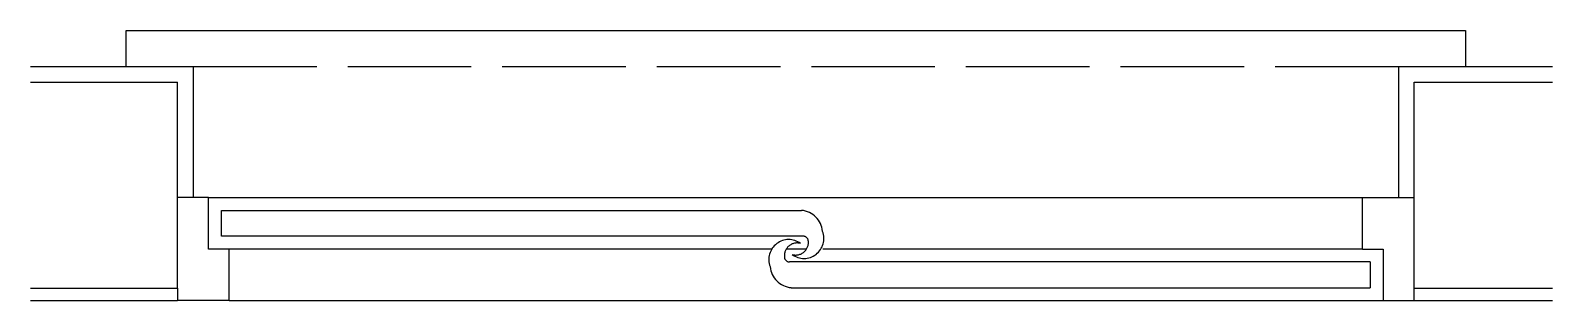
# Model space of a CAD drawing. Header units: millimetres. Extents: x -126 to 22, y 1371 to 1397.
import ezdxf

# ---------------------------------------------------------------- set-up
doc = ezdxf.new("R2010")
doc.units = ezdxf.units.MM
doc.linetypes.add('ACAD_ISO02W100', pattern=[15, 12, -3])

msp = doc.modelspace()

# ---------------------------------------------------------------- linework, layer by layer
for p, q in [((-116.61, 1397.4), (13.39, 1397.4)), ((-116.61, 1393.9), (-116.61, 1397.4)), ((13.39, 1397.4), (13.39, 1393.9)), ((-125.9, 1393.9), (-110.11, 1393.9)), ((6.89, 1393.9), (21.83, 1393.9)), ((-125.9, 1392.4), (-111.61, 1392.4)), ((-111.61, 1372.4), (-111.61, 1392.4)), ((8.39, 1392.4), (21.83, 1392.4)), ((8.39, 1372.4), (8.39, 1392.4)), ((-110.11, 1382.7), (-110.11, 1381.2)), ((6.89, 1382.7), (6.89, 1381.2)), ((-108.61, 1381.2), (-111.61, 1381.2)), ((-108.61, 1381.2), (3.39, 1381.2)), ((-107.36, 1379.95), (-51.06, 1379.95)), ((3.39, 1376.2), (3.39, 1381.2)), ((3.39, 1381.2), (8.39, 1381.2)), ((-50.9, 1377.45), (-107.36, 1377.45)), ((-53.94, 1376.2), (-106.61, 1376.2)), ((-106.61, 1371.2), (-106.61, 1376.2)), ((-50.58, 1376.2), (-52.54, 1376.2)), ((3.39, 1376.2), (-48.98, 1376.2)), ((4.14, 1374.95), (-52.23, 1374.95)), ((-125.9, 1372.4), (-111.61, 1372.4)), ((-52.06, 1372.45), (4.14, 1372.45)), ((8.39, 1372.4), (21.83, 1372.4)), ((8.39, 1371.2), (8.39, 1372.38)), ((-125.9, 1371.2), (-111.61, 1371.2)), ((-106.61, 1371.2), (-111.61, 1371.2)), ((-106.61, 1371.2), (5.39, 1371.2)), ((5.39, 1371.2), (8.39, 1371.2)), ((8.39, 1371.2), (21.83, 1371.2))]:
    msp.add_line(p, q)
at = {"linetype": 'ACAD_ISO02W100'}
for p, q in [((-110.11, 1393.9), (6.89, 1393.9)), ((-110.11, 1393.9), (-110.11, 1382.7)), ((6.89, 1393.9), (6.89, 1382.7)), ((-108.61, 1376.2), (-108.61, 1381.2)), ((-107.36, 1377.45), (-107.36, 1379.95)), ((-106.61, 1376.2), (-108.61, 1376.2)), ((3.39, 1376.2), (5.39, 1376.2)), ((5.39, 1376.2), (5.39, 1371.2)), ((-52.4, 1374.95), (-52.4, 1374.95)), ((4.14, 1374.95), (4.14, 1372.45)), ((-111.61, 1372.4), (-111.61, 1371.2))]:
    msp.add_line(p, q, dxfattribs=at)
for centre, radius, start, end in [((-51.26, 1377.71), 2.25, 5.2345, 85.0341), ((-52.3, 1375.18), 1.94, 53.9234, 200.6143), ((-51.49, 1375.55), 1.24, 74.4488, 187.0577), ((-50.83, 1377.23), 1.94, 233.9234, 20.6143), ((-51.63, 1376.86), 1.24, 254.4488, 7.0577), ((-50.9, 1376.95), 0.5, 7.0577, 90), ((-52.23, 1375.45), 0.5, 187.0577, 270), ((-51.87, 1374.7), 2.25, 185.2345, 265.0341)]:
    msp.add_arc(centre, radius, start, end, dxfattribs=at)

doc.saveas('drawing.dxf')
